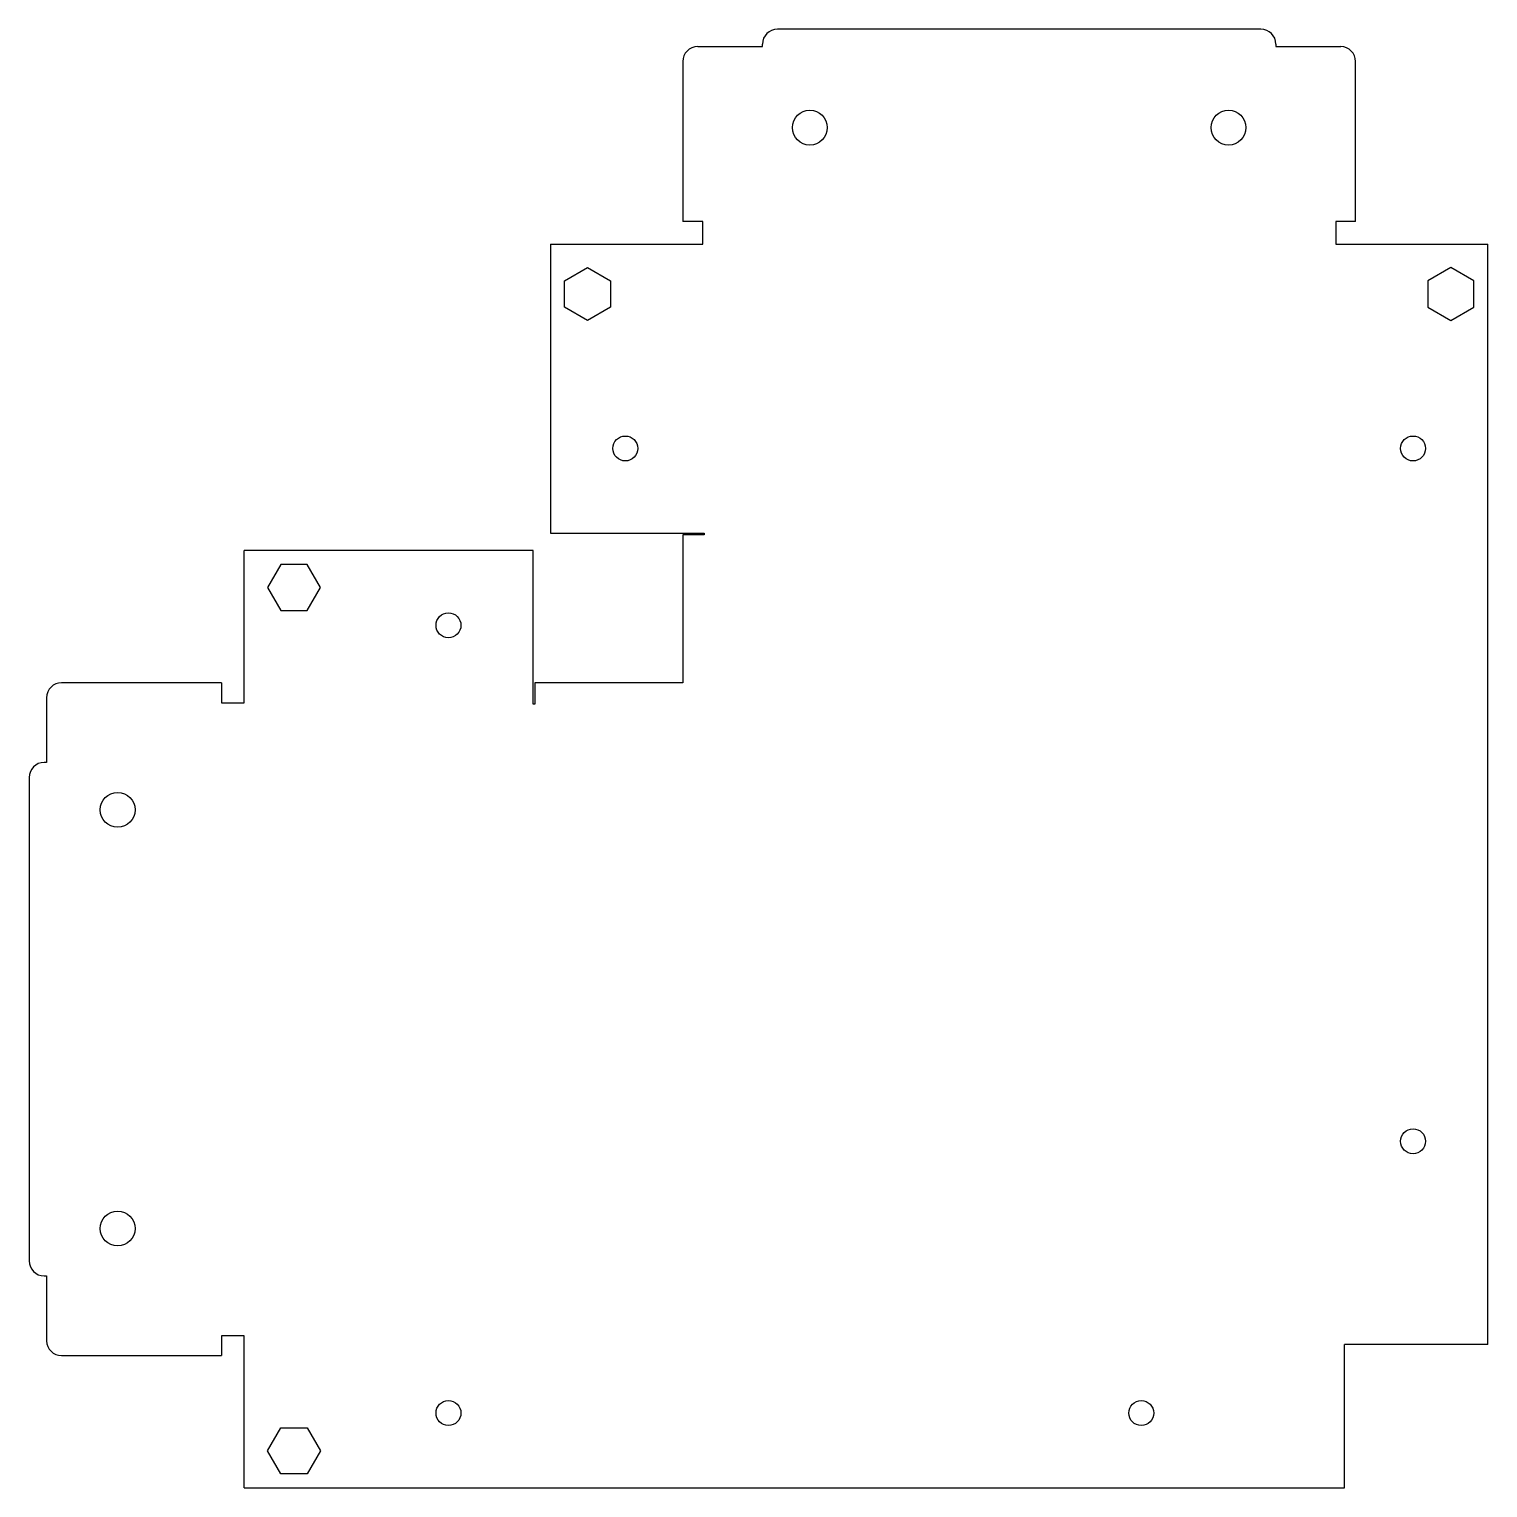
# Model space of a CAD drawing. Header units: millimetres. Extents: x -39 to 254, y -94 to 199.
import ezdxf

# ---------------------------------------------------------------- set-up
doc = ezdxf.new("R2010")
doc.units = ezdxf.units.MM

msp = doc.modelspace()

# ---------------------------------------------------------------- linework, layer by layer
at = {"color": 7, "linetype": 'Continuous', "lineweight": 25}
for p, q in [((208, 198.62), (111, 198.62)), ((95, 195.12), (108, 195.12)), ((108, 195.12), (108, 195.62)), ((211, 195.62), (211, 195.12)), ((211, 195.12), (224, 195.12)), ((92, 192.12), (92, 160.02)), ((227, 160.02), (227, 192.12)), ((96, 160.02), (92, 160.02)), ((96, 155.5), (96, 160.02)), ((227, 160.02), (223, 160.02)), ((223, 160.02), (223, 155.5)), ((65.48, 155.5), (65.48, 97.5)), ((65.48, 155.5), (96, 155.5)), ((223, 155.5), (253.52, 155.5)), ((253.52, -65.29), (253.52, 155.5)), ((68.28, 148.16), (72.88, 150.81)), ((72.88, 150.81), (77.48, 148.16)), ((246.12, 150.81), (241.52, 148.16)), ((250.72, 148.16), (246.12, 150.81)), ((68.28, 142.84), (68.28, 148.16)), ((77.48, 148.16), (77.48, 142.84)), ((241.52, 148.16), (241.52, 142.84)), ((250.72, 142.84), (250.72, 148.16)), ((72.88, 140.19), (68.28, 142.84)), ((77.48, 142.84), (72.88, 140.19)), ((241.52, 142.84), (246.12, 140.19)), ((246.12, 140.19), (250.72, 142.84)), ((65.48, 97.5), (96.3, 97.5)), ((92, 97.2), (92, 67.5)), ((96.3, 97.2), (92, 97.2)), ((96.3, 97.5), (96.3, 97.2)), ((62, 94.02), (4, 94.02)), ((4, 63.5), (4, 94.02)), ((62, 63.2), (62, 94.02)), ((11.34, 91.22), (8.69, 86.62)), ((16.66, 91.22), (11.34, 91.22)), ((19.31, 86.62), (16.66, 91.22)), ((8.69, 86.62), (11.34, 82.02)), ((16.66, 82.02), (19.31, 86.62)), ((11.34, 82.02), (16.66, 82.02)), ((-0.52, 67.5), (-32.62, 67.5)), ((-0.52, 67.5), (-0.52, 63.5)), ((62.3, 67.5), (62.3, 63.2)), ((92, 67.5), (62.3, 67.5)), ((-35.62, 64.5), (-35.62, 51.5)), ((-0.52, 63.5), (4, 63.5)), ((62.3, 63.2), (62, 63.2)), ((-35.62, 51.5), (-36.12, 51.5)), ((-39.12, 48.5), (-39.12, -48.5)), ((-36.12, -51.5), (-35.62, -51.5)), ((-35.62, -51.5), (-35.62, -64.5)), ((4, -63.5), (-0.52, -63.5)), ((-0.52, -63.5), (-0.52, -67.5)), ((4, -94.02), (4, -63.5)), ((253.52, -65.29), (224.79, -65.29)), ((224.79, -94.02), (224.79, -65.29)), ((-32.62, -67.5), (-0.52, -67.5)), ((8.69, -86.62), (11.34, -82.02)), ((11.34, -82.02), (16.66, -82.02)), ((16.66, -82.02), (19.31, -86.62)), ((11.34, -91.22), (8.69, -86.62)), ((19.31, -86.62), (16.66, -91.22)), ((16.66, -91.22), (11.34, -91.22)), ((4, -94.02), (224.79, -94.02))]:
    msp.add_line(p, q, dxfattribs=at)
for centre, radius in [((117.5, 178.87), 3.5), ((201.5, 178.87), 3.5), ((80.48, 114.5), 2.5), ((238.52, 114.5), 2.5), ((45, 79.02), 2.5), ((-21.37, 42), 3.5), ((238.52, -24.5), 2.5), ((-21.37, -42), 3.5), ((45, -79.02), 2.5), ((184, -79.02), 2.5)]:
    msp.add_circle(centre, radius, dxfattribs=at)
for centre, start, end in [((111, 195.62), 90, 180), ((208, 195.62), 0, 90), ((95, 192.12), 90, 180), ((224, 192.12), 0, 90), ((-32.62, 64.5), 90, 180), ((-36.12, 48.5), 90, 180), ((-36.12, -48.5), 180, 270), ((-32.62, -64.5), 180, 270)]:
    msp.add_arc(centre, 3, start, end, dxfattribs=at)

doc.saveas('drawing.dxf')
